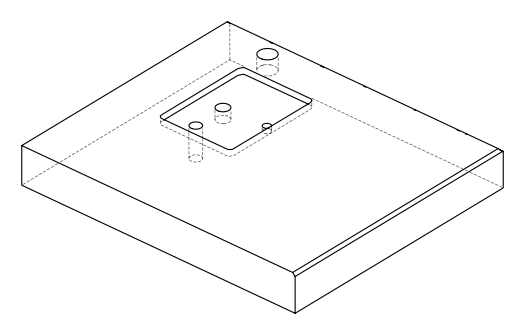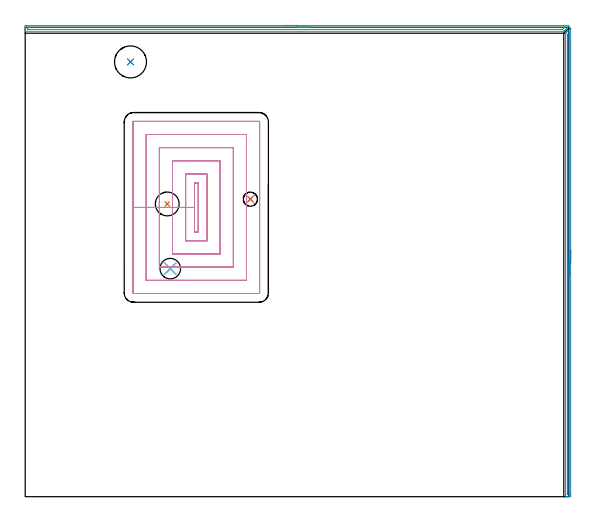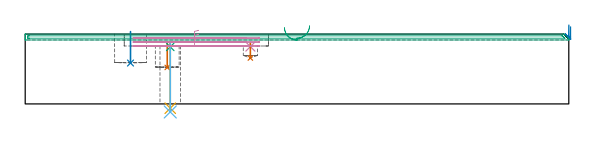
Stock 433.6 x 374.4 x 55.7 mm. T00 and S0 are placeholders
(PLAN: 10 operations, 7 tool changes, 24.3 min)
(1 INDEXABLE_INSERT_DRILL_BLIND_HOLE_FROM_SOLID | STEP1POCKET | NXT0302_009 | 0.08 min | 7465 mm3)
(2 INDEXABLE_INSERT_DRILL_BLIND_HOLE_FROM_SOLID_1 | STEP1POCKET_2 | NXT0302_022 | 0.1 min | 11631 mm3)
(3 SPOT_DRILL | STEP1HOLE | NXT0321_9005460120000 | 0.03 min | 994 mm3)
(4 SPOT_DRILL_1 | STEP1POCKET_1 | NXT0321_9005460120000 | 0.03 min | 969 mm3)
(5 DRILL_THROUGH_HOLE_INTO_CENTER | STEP1HOLE | NXT0301_077 | 0.21 min | 4101 mm3)
(6 DRILL_TO_ENLARGE_THROUGH_HOLE | STEP1HOLE | UGT0301_288 | 0.22 min | 6646 mm3)
(7 DRILL_BLIND_HOLE_INTO_CENTER | STEP1POCKET_1 | NXT0301_084 | 0.05 min | 904 mm3)
(8 AREA_MILL | FG_CHAMFER_SURFACE | UGT0205_001 | 6.11 min | 3007 mm3)
(9 AREA_MILL_1 | FG_CHAMFER_SURFACE_1 | UGT0205_001 | 7.09 min | 4739 mm3)
(10 MILL_RECTANGULAR_POCKET | POCKET_RECTANGULAR_STRAIGHT | UGT0201_103 | Follow Part, ap 3.5, ae 75% | 10.36 min | 159116 mm3)
(TOOL NXT0302_009 | Index. Insert Drill 19mm [880-D1900L25-05] | D19 PA176 FL95 Z2)
(TOOL NXT0302_022 | Index. Insert Drill 25.5mm [880-D2550L25-03] | D25.5 PA176 FL77 Z2)
(TOOL NXT0321_9005460120000 | NC Spot Drill, 142deg, 12mm, Carbide, Uncoated | D12 PA142 FL30 Z2)
(TOOL NXT0301_077 | Carbide Drill 10.6mm [860.1-1060-053A1-MM 2214] | D10.6 PA140 FL71 Z2)
(TOOL UGT0301_288 | Twist Drill 16.4 mm | D16.4 PA118 FL125 Z2)
(TOOL NXT0301_084 | Carbide Drill 11.3mm [860.1-1130-034A1-MM 2214] | D11.3 PA140 FL55 Z2)
(TOOL UGT0205_001 | Chamfer Mill 20 x 3 x 45 deg. | D20 FL50 Z2)
(TOOL UGT0201_103 | End Mill 14 mm | D14 FL19 Z2)
(OP 1 INDEXABLE_INSERT_DRILL_BLIND_HOLE_FROM_SOLID)
G17 G21 G94 G90
T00 M6
G54
G17 G0 G90 X113.3 Y233.5 S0 M3
G43 Z65.7 H1
G94 G81 G98 Z29.1 F250. R48.2
G80
M5
M2
(OP 2 INDEXABLE_INSERT_DRILL_BLIND_HOLE_FROM_SOLID_1)
G17 G21 G94 G90
T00 M6
G54
G17 G0 G90 X84. Y346.8 S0 M3
G43 Z65.7 H1
G94 G81 G98 Z32.6 F250. R57.7
G80
M5
M2
(OP 3 SPOT_DRILL)
G17 G21 G94 G90
T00 M6
G54
G17 G0 G90 X115.7 Y181.9 S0 M3
G43 Z65.7 H0
G94 G81 G98 Z45.494 F250. R49.2
G80
M5
M2
(OP 4 SPOT_DRILL_1)
G17 G21 G94 G90
T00 M6
G54
G17 G0 G90 X179.6 Y237.3 S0 M3
G43 Z65.7 H0
G94 G81 G98 Z45.714 F250. R49.2
G80
M5
M2
(OP 5 DRILL_THROUGH_HOLE_INTO_CENTER)
G17 G21 G94 G90
T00 M6
G54
G17 G0 G90 X115.7 Y181.9 S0 M3
G43 Z65.7 H1
G94 G73 G98 Z-3.429 F250. Q9.926 R48.2
G80
M5
M2
(OP 6 DRILL_TO_ENLARGE_THROUGH_HOLE)
G17 G21 G94 G90
T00 M6
G54
G17 G0 G90 X115.7 Y181.9 S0 M3
G43 Z65.7 H0
G94 G73 G98 Z-6.427 F250. Q13.157 R48.2
G80
M5
M2
(OP 7 DRILL_BLIND_HOLE_INTO_CENTER)
G17 G21 G94 G90
T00 M6
G54
G17 G0 G90 X179.6 Y237.3 S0 M3
G43 Z65.7 H1
G94 G81 G98 Z36.6 F250. R48.2
G80
M5
M2
(OP 8 AREA_MILL)
G17 G21 G94 G90
T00 M6
G54
G17 G0 G90 X435.1 Y196.85 S1061 M3
G43 Z65.7 H0
Z61.7
G94 G1 Y196.812 Z60.828 F250.
Y196.698 Z59.964
Y196.509 Z59.112
Y196.247 Z58.28
Y195.913 Z57.474
Y195.51 Z56.7
Y195.041 Z55.964
Y194.51 Z55.272
Y193.921 Z54.629
Y193.278 Z54.04
Y192.586 Z53.508
Y191.85 Z53.04
Y191.076 Z52.637
Y190.27 Z52.303
Y189.438 Z52.041
Y188.586 Z51.852
Y187.722 Z51.738
Y186.85 Z51.7
Y0.616
X435.099 Y0.346
X435.093 Y0.01 Z51.702
X434.836 Y0. Z51.959
X433.429 Z53.367
X432.232 Z54.563
X431.3 Z55.499
X431.2 Z55.592
X431.151 Z55.64
X431.102 Y0.01 Z55.688
X431.1 Y0.169 Z55.7
Y369.511
X431.103 Y369.695 Z55.689
X431.171 Y369.772 Z55.626
X431.576 Y370.176 Z55.224
X434.962 Y373.563 Z51.836
X435.025 Y373.627 Z51.769
X435.09 Y373.682 Z51.701
X435.095 Y373.664 Z51.698
X435.097 Y373.641 Z51.697
X435.099 Y373.598 Z51.699
Y373.53
X435.1 Y373.355 Z51.7
Y186.85
X433.686 Z53.114
X433.685 Y2.402 Z53.115
X433.683 Y2.101 Z53.117
X433.681 Y2.027 Z53.119
X433.68 Y2.015 Z53.12
X433.667 Y2.01 Z53.133
X433.621 Y2.005 Z53.179
X433.49 Y2.001 Z53.31
X433.1 Z53.7
X432.62 Y2.003 Z54.18
X432.535 Y2.01 Z54.265
X432.521 Y2.013 Z54.279
X432.519 Y2.041 Z54.281
X432.516 Y2.11 Z54.284
X432.515 Y2.402 Z54.285
X432.514 Y3.005 Z54.286
Y367.725
X432.516 Y368.325 Z54.284
X432.52 Y368.618 Z54.28
X432.521 Y368.651 Z54.279
X432.544 Y368.682 Z54.256
X432.599 Y368.743 Z54.201
X432.683 Y368.832 Z54.117
X433.361 Y369.511 Z53.439
X433.472 Y369.619 Z53.328
X433.675 Y369.813 Z53.125
X433.679 Y369.814 Z53.121
X433.682 Y369.806 Z53.118
X433.685 Y369.511 Z53.115
X433.686 Y369.308 Z53.114
Y186.85
Y185.978 Z53.152
Y185.113 Z53.266
Y184.262 Z53.455
Y183.43 Z53.717
Y182.624 Z54.051
Y181.85 Z54.454
Y181.114 Z54.923
Y180.422 Z55.454
Y179.779 Z56.043
Y179.19 Z56.686
Y178.658 Z57.378
Y178.19 Z58.114
Y177.787 Z58.888
Y177.453 Z59.694
Y177.191 Z60.526
Y177.002 Z61.378
Y176.888 Z62.243
Y176.85 Z63.114
G0 Z65.7
M5
M2
(OP 9 AREA_MILL_1)
G17 G21 G94 G90
T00 M6
G54
G17 G0 G90 X206.8 Y375.9 S1061 M3
G43 Z65.7 H0
Z61.
G94 G1 X206.838 Z60.128 F250.
X206.952 Z59.263
X207.141 Z58.412
X207.403 Z57.58
X207.737 Z56.774
X208.14 Z56.
X208.608 Z55.264
X209.14 Z54.572
X209.729 Z53.929
X210.372 Z53.34
X211.064 Z52.808
X211.8 Z52.34
X212.574 Z51.937
X213.38 Z51.603
X214.212 Z51.341
X215.064 Z51.152
X215.928 Z51.038
X216.8 Z51.
X433.429
X433.483 Y375.898 Z51.002
X433.6 Y375.891 Z51.005
Y375.33 Z51.568
X433.598 Y375.209 Z51.688
X433.578 Y375.177 Z51.721
X433.299 Y374.899 Z52.001
X433.271 Y374.87 Z52.029
X432.842 Y374.44 Z52.457
X430.303 Y371.901 Z54.996
X430.172 Y371.77 Z55.126
X429.916 Y371.516 Z55.383
X429.853 Y371.453 Z55.447
X429.672 Y371.275 Z55.622
X429.595 Y371.203 Z55.689
X429.41 Y371.2 Z55.7
X0.171
X0.01 Y371.203 Z55.688
X0.008 Y371.246 Z55.646
X0. Y371.636 Z55.263
Y371.979 Z54.92
Y372.66 Z54.235
Y373.89 Z53.007
Y374.44 Z52.455
Y375.055 Z51.84
X0.002 Y375.33 Z51.565
X0.008 Y375.891 Z51.005
X0.052 Y375.893 Z51.003
X0.618 Y375.9 Z51.
X216.8
Y374.486 Z52.414
X430.257 Y374.485 Z52.415
X430.303
X430.348 Y374.482 Z52.418
X430.416 Y374.477 Z52.423
X430.385 Y374.44 Z52.46
X430.346 Y374.397 Z52.503
X430.303 Y374.352 Z52.548
X429.901 Y373.95 Z52.95
X429.409 Y373.459 Z53.441
X429.007 Y373.06 Z53.84
X428.6 Y372.66 Z54.24
X428.556 Y372.62 Z54.28
X427.623 Y372.614 Z54.286
X3.297
X2.447 Y372.617 Z54.283
X2.404 Y372.62 Z54.28
X2.01 Y372.66 Z54.24
X2.003 Y373.06 Z53.84
X2.002 Y373.55 Z53.35
X2.003 Y373.95 Z52.95
X2.01 Y374.44 Z52.46
X2.364 Y374.48 Z52.42
X2.404 Y374.482 Z52.418
X3.252 Y374.486 Z52.414
X3.297
X216.8
X217.672 Z52.452
X218.536 Z52.566
X219.388 Z52.755
X220.22 Z53.017
X221.026 Z53.351
X221.8 Z53.754
X222.536 Z54.223
X223.228 Z54.754
X223.871 Z55.343
X224.46 Z55.986
X224.992 Z56.678
X225.46 Z57.414
X225.863 Z58.188
X226.197 Z58.994
X226.459 Z59.826
X226.648 Z60.678
X226.762 Z61.543
X226.8 Z62.414
G0 Z65.7
M5
M2
(OP 10 MILL_RECTANGULAR_POCKET)
G17 G21 G94 G90
T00 M6
G54
G17 G0 G90 X138. Y250.036 S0 M3
G43 Z65.7 H0
Z58.7
G94 G1 Y250.4 Z58.602 F250.
X135. Z57.798
Y230.75 Z52.533
Y211.1 F500.
X138.
Y250.4
X135.
Y230.75
X128.
Y204.1
X145.
Y257.4
X128.
Y230.75
X117.5
Y193.6
X155.5
Y267.9
X117.5
Y230.75
X107.
Y183.1
X166.
Y278.4
X107.
Y230.75
X96.5
Y172.6
X176.5
Y288.9
X96.5
Y230.75
X86.
Y162.6
G3 X86.5 Y162.1 R0.5
G1 X186.5
G3 X187. Y162.6 R0.5
G1 Y298.9
G3 X186.5 Y299.4 R0.5
G1 X86.5
G3 X86. Y298.9 R0.5
G1 Y230.75
Y229.75
G0 X138. Y250.036 Z55.533
G1 Y250.4 Z55.436 F250.
X135. Z54.632
Y230.75 Z49.367
Y211.1 F500.
X138.
Y250.4
X135.
Y230.75
X128.
Y204.1
X145.
Y257.4
X128.
Y230.75
X117.5
Y193.6
X155.5
Y267.9
X117.5
Y230.75
X107.
Y183.1
X166.
Y278.4
X107.
Y230.75
X96.5
Y172.6
X176.5
Y288.9
X96.5
Y230.75
X86.
Y162.6
G3 X86.5 Y162.1 R0.5
G1 X186.5
G3 X187. Y162.6 R0.5
G1 Y298.9
G3 X186.5 Y299.4 R0.5
G1 X86.5
G3 X86. Y298.9 R0.5
G1 Y230.75
Y229.75
G0 X138. Y250.036 Z52.367
G1 Y250.4 Z52.269 F250.
X135. Z51.465
Y230.75 Z46.2
Y211.1 F500.
X138.
Y250.4
X135.
Y230.75
X128.
Y204.1
X145.
Y257.4
X128.
Y230.75
X117.5
Y193.6
X155.5
Y267.9
X117.5
Y230.75
X107.
Y183.1
X166.
Y278.4
X107.
Y230.75
X96.5
Y172.6
X176.5
Y288.9
X96.5
Y230.75
X86.
Y162.6
G3 X86.5 Y162.1 R0.5
G1 X186.5
G3 X187. Y162.6 R0.5
G1 Y298.9
G3 X186.5 Y299.4 R0.5
G1 X86.5
G3 X86. Y298.9 R0.5
G1 Y230.75
Y229.75
G0 Z65.7
M5
M2
